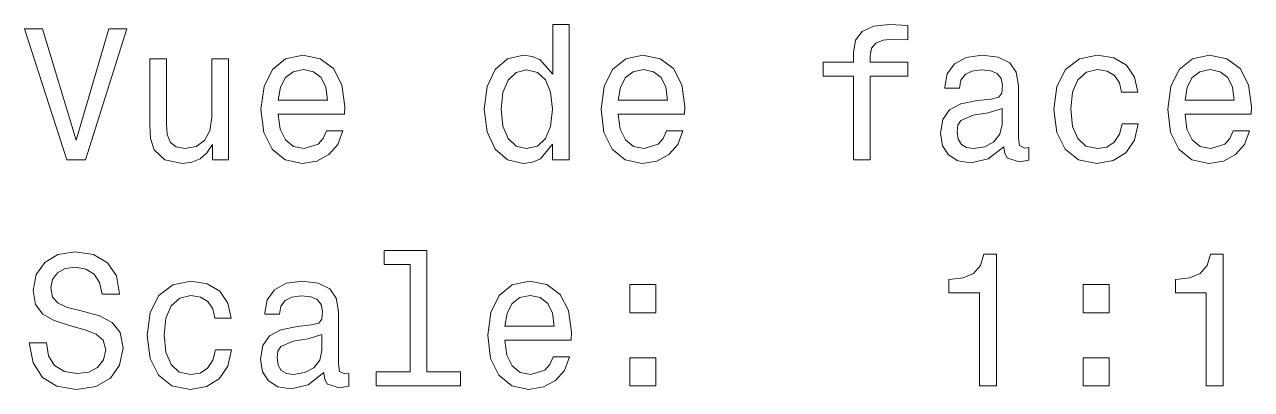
# Model space of a CAD drawing. Extents: x 0 to 297, y 0 to 210.
# Drawn here: x 118.26 to 151.13, y 97.57 to 107.33 of the extents above; entities that cross this region are included whole.
import ezdxf

# ---------------------------------------------------------------- set-up
doc = ezdxf.new("R2010")
doc.units = 0

msp = doc.modelspace()

# ---------------------------------------------------------------- linework, layer by layer
at = {"color": 7, "lineweight": 13}
for points in [[(120.523918, 107.215828), (119.6464, 104.235283), (118.74366, 107.215828), (118.264557, 107.215828), (119.394241, 103.710785), (119.89856, 103.710785), (121.003029, 107.215828)], [(132.410812, 104.129372), (132.410812, 103.710785), (132.854614, 103.710785), (132.854614, 107.331825), (132.415848, 107.331825), (132.415848, 106.005455), (132.077957, 106.388741), (131.871185, 106.479515), (131.634155, 106.514816), (131.205475, 106.413956), (130.87262, 106.131531), (130.655762, 105.677643), (130.580124, 105.067413), (130.655762, 104.457184), (130.87262, 103.998245), (131.205475, 103.710785), (131.634155, 103.614967), (131.871185, 103.650269), (132.082993, 103.741043)], [(140.469879, 105.949982), (140.469879, 103.710785), (140.913696, 103.710785), (140.913696, 105.949982), (141.922333, 105.949982), (141.922333, 106.328217), (140.913696, 106.328217), (140.913696, 106.494644), (140.94899, 106.696373), (141.064987, 106.832542), (141.261673, 106.913231), (141.544098, 106.943497), (141.922333, 106.923325), (141.922333, 107.30661), (141.443237, 107.331825), (141.009521, 107.28643), (140.706924, 107.150269), (140.52536, 106.913231), (140.469879, 106.57534), (140.469879, 106.328217), (139.657928, 106.328217), (139.657928, 105.949982)], [(125.062828, 104.936287), (126.838043, 104.936287), (126.843086, 105.143059), (126.76239, 105.72303), (126.540489, 106.156754), (126.187469, 106.418999), (125.718445, 106.514816), (125.259514, 106.413956), (124.906487, 106.131531), (124.679543, 105.6726), (124.598846, 105.067413), (124.6745, 104.447098), (124.901443, 103.993202), (125.249428, 103.710785), (125.703316, 103.614967), (126.096687, 103.680527), (126.419456, 103.851997), (126.656487, 104.124329), (126.792656, 104.487442), (126.353889, 104.487442), (126.263115, 104.285713), (126.131989, 104.134415), (125.758789, 104.013382), (125.471329, 104.068855), (125.254471, 104.245369), (125.113258, 104.532829), (125.062828, 104.921158)], [(134.170898, 104.936287), (135.946106, 104.936287), (135.951157, 105.143059), (135.870468, 105.72303), (135.64856, 106.156754), (135.295532, 106.418999), (134.826508, 106.514816), (134.367584, 106.413956), (134.014557, 106.131531), (133.787613, 105.6726), (133.706924, 105.067413), (133.782562, 104.447098), (134.009506, 103.993202), (134.357498, 103.710785), (134.811386, 103.614967), (135.204758, 103.680527), (135.527527, 103.851997), (135.764557, 104.124329), (135.900726, 104.487442), (135.46196, 104.487442), (135.371185, 104.285713), (135.240051, 104.134415), (134.866867, 104.013382), (134.579391, 104.068855), (134.362534, 104.245369), (134.221329, 104.532829), (134.170898, 104.921158)], [(144.49942, 104.063812), (144.49942, 104.048683), (144.524643, 103.877213), (144.600296, 103.756172), (144.918015, 103.660355), (145.165131, 103.700699), (145.165131, 104.04364), (145.059219, 104.028511), (144.918015, 104.09407), (144.892792, 104.295799), (144.892792, 105.697815), (144.832275, 106.055885), (144.655762, 106.308044), (144.348129, 106.459343), (143.914413, 106.514816), (143.490784, 106.4543), (143.178101, 106.282829), (142.981415, 106.015541), (142.915848, 105.662514), (142.915848, 105.632256), (143.31427, 105.632256), (143.349564, 105.84407), (143.460526, 105.995369), (143.642075, 106.086143), (143.899277, 106.121445), (144.146393, 106.09623), (144.322906, 106.020584), (144.428818, 105.889458), (144.464127, 105.707901), (144.443954, 105.496086), (144.363251, 105.390182), (144.16153, 105.339745), (143.783295, 105.2994), (143.349564, 105.208626), (143.041931, 105.047241), (142.860382, 104.795082), (142.804901, 104.421883), (142.855331, 104.089027), (143.011673, 103.841911), (143.26384, 103.68557), (143.611816, 103.630096), (144.080841, 103.736)], [(147.651443, 105.521301), (148.09021, 105.521301), (147.99942, 105.924759), (147.782562, 106.242485), (147.444672, 106.439171), (147.005905, 106.514816), (146.521759, 106.413956), (146.153595, 106.131531), (145.921616, 105.6726), (145.840927, 105.057327), (145.916565, 104.447098), (146.143524, 103.993202), (146.501587, 103.710785), (146.990784, 103.614967), (147.4245, 103.690613), (147.76239, 103.902428), (147.994385, 104.235283), (148.095245, 104.679085), (147.671616, 104.679085), (147.595963, 104.396667), (147.454758, 104.184845), (147.253021, 104.053726), (147.005905, 104.013382), (146.698273, 104.078941), (146.476364, 104.28067), (146.34021, 104.608482), (146.294815, 105.072456), (146.34021, 105.526344), (146.481415, 105.854156), (146.708359, 106.055885), (147.005905, 106.126488), (147.268158, 106.0811), (147.464844, 105.965111), (147.595963, 105.773468)], [(149.351013, 104.936287), (151.126221, 104.936287), (151.131271, 105.143059), (151.050568, 105.72303), (150.828674, 106.156754), (150.475647, 106.418999), (150.006622, 106.514816), (149.547699, 106.413956), (149.194672, 106.131531), (148.967728, 105.6726), (148.887024, 105.067413), (148.962677, 104.447098), (149.189621, 103.993202), (149.537613, 103.710785), (149.991501, 103.614967), (150.384872, 103.680527), (150.707642, 103.851997), (150.944672, 104.124329), (151.080841, 104.487442), (150.642075, 104.487442), (150.5513, 104.285713), (150.420166, 104.134415), (150.046967, 104.013382), (149.759506, 104.068855), (149.542648, 104.245369), (149.401443, 104.532829), (149.351013, 104.921158)], [(123.726372, 106.418999), (123.282562, 106.418999), (123.282562, 104.855598), (123.232132, 104.492485), (123.085876, 104.23024), (122.858932, 104.068855), (122.561386, 104.018425), (122.324356, 104.058769), (122.173058, 104.179802), (122.087318, 104.386574), (122.067146, 104.679085), (122.067146, 106.418999), (121.623344, 106.418999), (121.623344, 104.638741), (121.638474, 104.28067), (121.734299, 103.983116), (122.026802, 103.710785), (122.495819, 103.614967), (122.747986, 103.650269), (122.964844, 103.741043), (123.151443, 103.897385), (123.302742, 104.124329), (123.302742, 103.710785), (123.726372, 103.710785)], [(125.062828, 105.309486), (125.118301, 105.657471), (125.254471, 105.914673), (125.461243, 106.071014), (125.733574, 106.126488), (126.00087, 106.071014), (126.207642, 105.914673), (126.333717, 105.657471), (126.379105, 105.309486)], [(131.709793, 106.116402), (132.002304, 106.045799), (132.224213, 105.849113), (132.355331, 105.521301), (132.405762, 105.067413), (132.355331, 104.608482), (132.224213, 104.28067), (132.002304, 104.078941), (131.709793, 104.013382), (131.432419, 104.078941), (131.220612, 104.28067), (131.079391, 104.613525), (131.034012, 105.067413), (131.079391, 105.516258), (131.220612, 105.84407), (131.432419, 106.045799)], [(134.170898, 105.309486), (134.226364, 105.657471), (134.362534, 105.914673), (134.569305, 106.071014), (134.841644, 106.126488), (135.108932, 106.071014), (135.315704, 105.914673), (135.441788, 105.657471), (135.487183, 105.309486)], [(149.351013, 105.309486), (149.406479, 105.657471), (149.542648, 105.914673), (149.74942, 106.071014), (150.021759, 106.126488), (150.289047, 106.071014), (150.495819, 105.914673), (150.621902, 105.657471), (150.667297, 105.309486)], [(144.44899, 104.658913), (144.388474, 104.396667), (144.227097, 104.194931), (143.985016, 104.063812), (143.687469, 104.018425), (143.495819, 104.04364), (143.35965, 104.124329), (143.273926, 104.265541), (143.248703, 104.462227), (143.268875, 104.638741), (143.349564, 104.764816), (143.672333, 104.906029), (144.080841, 104.966545), (144.44899, 105.087585)], [(118.849571, 98.818855), (118.390633, 98.818855), (118.491501, 98.284271), (118.74366, 97.8909), (119.131989, 97.65387), (119.656487, 97.568138), (120.175941, 97.648827), (120.56427, 97.870728), (120.811386, 98.218712), (120.902161, 98.677643), (120.826515, 99.091187), (120.6147, 99.358482), (120.271759, 99.534996), (119.812828, 99.666115), (119.419456, 99.76194), (119.162247, 99.872887), (119.015999, 100.034271), (118.970604, 100.286438), (119.015999, 100.513382), (119.147118, 100.684853), (119.348846, 100.800842), (119.626228, 100.841187), (119.908646, 100.790756), (120.130547, 100.654587), (120.276802, 100.427643), (120.347404, 100.12001), (120.806343, 100.12001), (120.806343, 100.130096), (120.725647, 100.604156), (120.488617, 100.957184), (120.115417, 101.179085), (119.611099, 101.25473), (119.157204, 101.179085), (118.804176, 100.96727), (118.577232, 100.639458), (118.496544, 100.215828), (118.562103, 99.837585), (118.753746, 99.580383), (119.056343, 99.408913), (119.469887, 99.277786), (119.878387, 99.161797), (120.186028, 99.050842), (120.372627, 98.889458), (120.438187, 98.627213), (120.37767, 98.359924), (120.221329, 98.158195), (119.984299, 98.032112), (119.676659, 97.991768), (119.333717, 98.047241), (119.071472, 98.208626), (118.905045, 98.470871)], [(128.593079, 100.911797), (128.593079, 98.037155), (127.68026, 98.037155), (127.68026, 97.663956), (129.944672, 97.663956), (129.944672, 98.037155), (129.036896, 98.037155), (129.036896, 101.284996), (127.897118, 101.284996), (127.897118, 100.911797)], [(143.843811, 97.663956), (144.302734, 97.663956), (144.302734, 101.189171), (143.959808, 101.189171), (143.869019, 100.881538), (143.687469, 100.674759), (143.410095, 100.553726), (143.02681, 100.513382), (143.02681, 100.155312), (143.843811, 100.155312)], [(149.915848, 97.663956), (150.374786, 97.663956), (150.374786, 101.189171), (150.031845, 101.189171), (149.941071, 100.881538), (149.759506, 100.674759), (149.482132, 100.553726), (149.098846, 100.513382), (149.098846, 100.155312), (149.915848, 100.155312)], [(123.363258, 99.474472), (123.802017, 99.474472), (123.711243, 99.87793), (123.494385, 100.195656), (123.156487, 100.392342), (122.717728, 100.467987), (122.233574, 100.367126), (121.865417, 100.084702), (121.63343, 99.625771), (121.552742, 99.010498), (121.628387, 98.400269), (121.855331, 97.946373), (122.213402, 97.663956), (122.702599, 97.568138), (123.136314, 97.643784), (123.474213, 97.855598), (123.7062, 98.188454), (123.80706, 98.632256), (123.38343, 98.632256), (123.307785, 98.349838), (123.166573, 98.138016), (122.964844, 98.006897), (122.717728, 97.966553), (122.410088, 98.032112), (122.188187, 98.233841), (122.052017, 98.561653), (122.00663, 99.025627), (122.052017, 99.479515), (122.19323, 99.807327), (122.420174, 100.009056), (122.717728, 100.079659), (122.979973, 100.034271), (123.176659, 99.918282), (123.307785, 99.726639)], [(126.283287, 98.016983), (126.283287, 98.001854), (126.308502, 97.830383), (126.384155, 97.709343), (126.701874, 97.613525), (126.94899, 97.65387), (126.94899, 97.996811), (126.843086, 97.981682), (126.701874, 98.047241), (126.676659, 98.24897), (126.676659, 99.650986), (126.616142, 100.009056), (126.439629, 100.261215), (126.131989, 100.412514), (125.698273, 100.467987), (125.274643, 100.407471), (124.96196, 100.236), (124.765274, 99.968712), (124.699715, 99.615685), (124.699715, 99.585426), (125.098129, 99.585426), (125.13343, 99.797241), (125.244385, 99.94854), (125.425941, 100.039314), (125.683144, 100.074615), (125.93026, 100.0494), (126.106773, 99.973755), (126.212685, 99.842628), (126.247986, 99.661072), (126.227814, 99.449257), (126.147118, 99.343353), (125.945389, 99.292915), (125.567146, 99.252571), (125.13343, 99.161797), (124.82579, 99.000412), (124.644241, 98.748253), (124.58876, 98.375053), (124.639191, 98.042198), (124.795532, 97.795082), (125.047699, 97.638741), (125.395676, 97.583267), (125.8647, 97.689171)], [(131.134872, 98.889458), (132.910095, 98.889458), (132.915131, 99.09623), (132.834442, 99.676201), (132.612534, 100.109924), (132.259506, 100.372169), (131.790497, 100.467987), (131.331558, 100.367126), (130.978531, 100.084702), (130.751587, 99.625771), (130.670898, 99.020584), (130.746552, 98.400269), (130.973495, 97.946373), (131.321472, 97.663956), (131.77536, 97.568138), (132.168732, 97.633698), (132.491501, 97.805168), (132.728531, 98.077499), (132.8647, 98.440613), (132.425934, 98.440613), (132.335159, 98.238884), (132.204041, 98.087585), (131.830841, 97.966553), (131.543365, 98.022026), (131.326508, 98.19854), (131.185303, 98.486), (131.134872, 98.874329)], [(134.478531, 99.620728), (135.1745, 99.620728), (135.1745, 100.372169), (134.478531, 100.372169)], [(146.62262, 99.620728), (147.318588, 99.620728), (147.318588, 100.372169), (146.62262, 100.372169)], [(131.134872, 99.262657), (131.190353, 99.610641), (131.326508, 99.867844), (131.533295, 100.024185), (131.805618, 100.079659), (132.072906, 100.024185), (132.279678, 99.867844), (132.405762, 99.610641), (132.451157, 99.262657)], [(126.232857, 98.612083), (126.172333, 98.349838), (126.010956, 98.148102), (125.768875, 98.016983), (125.471329, 97.971596), (125.279686, 97.996811), (125.143517, 98.077499), (125.057785, 98.218712), (125.032562, 98.415398), (125.052742, 98.591911), (125.13343, 98.717987), (125.4562, 98.8592), (125.8647, 98.919716), (126.232857, 99.040756)], [(134.478531, 97.663956), (135.1745, 97.663956), (135.1745, 98.415398), (134.478531, 98.415398)], [(146.62262, 97.663956), (147.318588, 97.663956), (147.318588, 98.415398), (146.62262, 98.415398)]]:
    msp.add_lwpolyline(points, close=True, dxfattribs=at)

doc.saveas('drawing.dxf')
